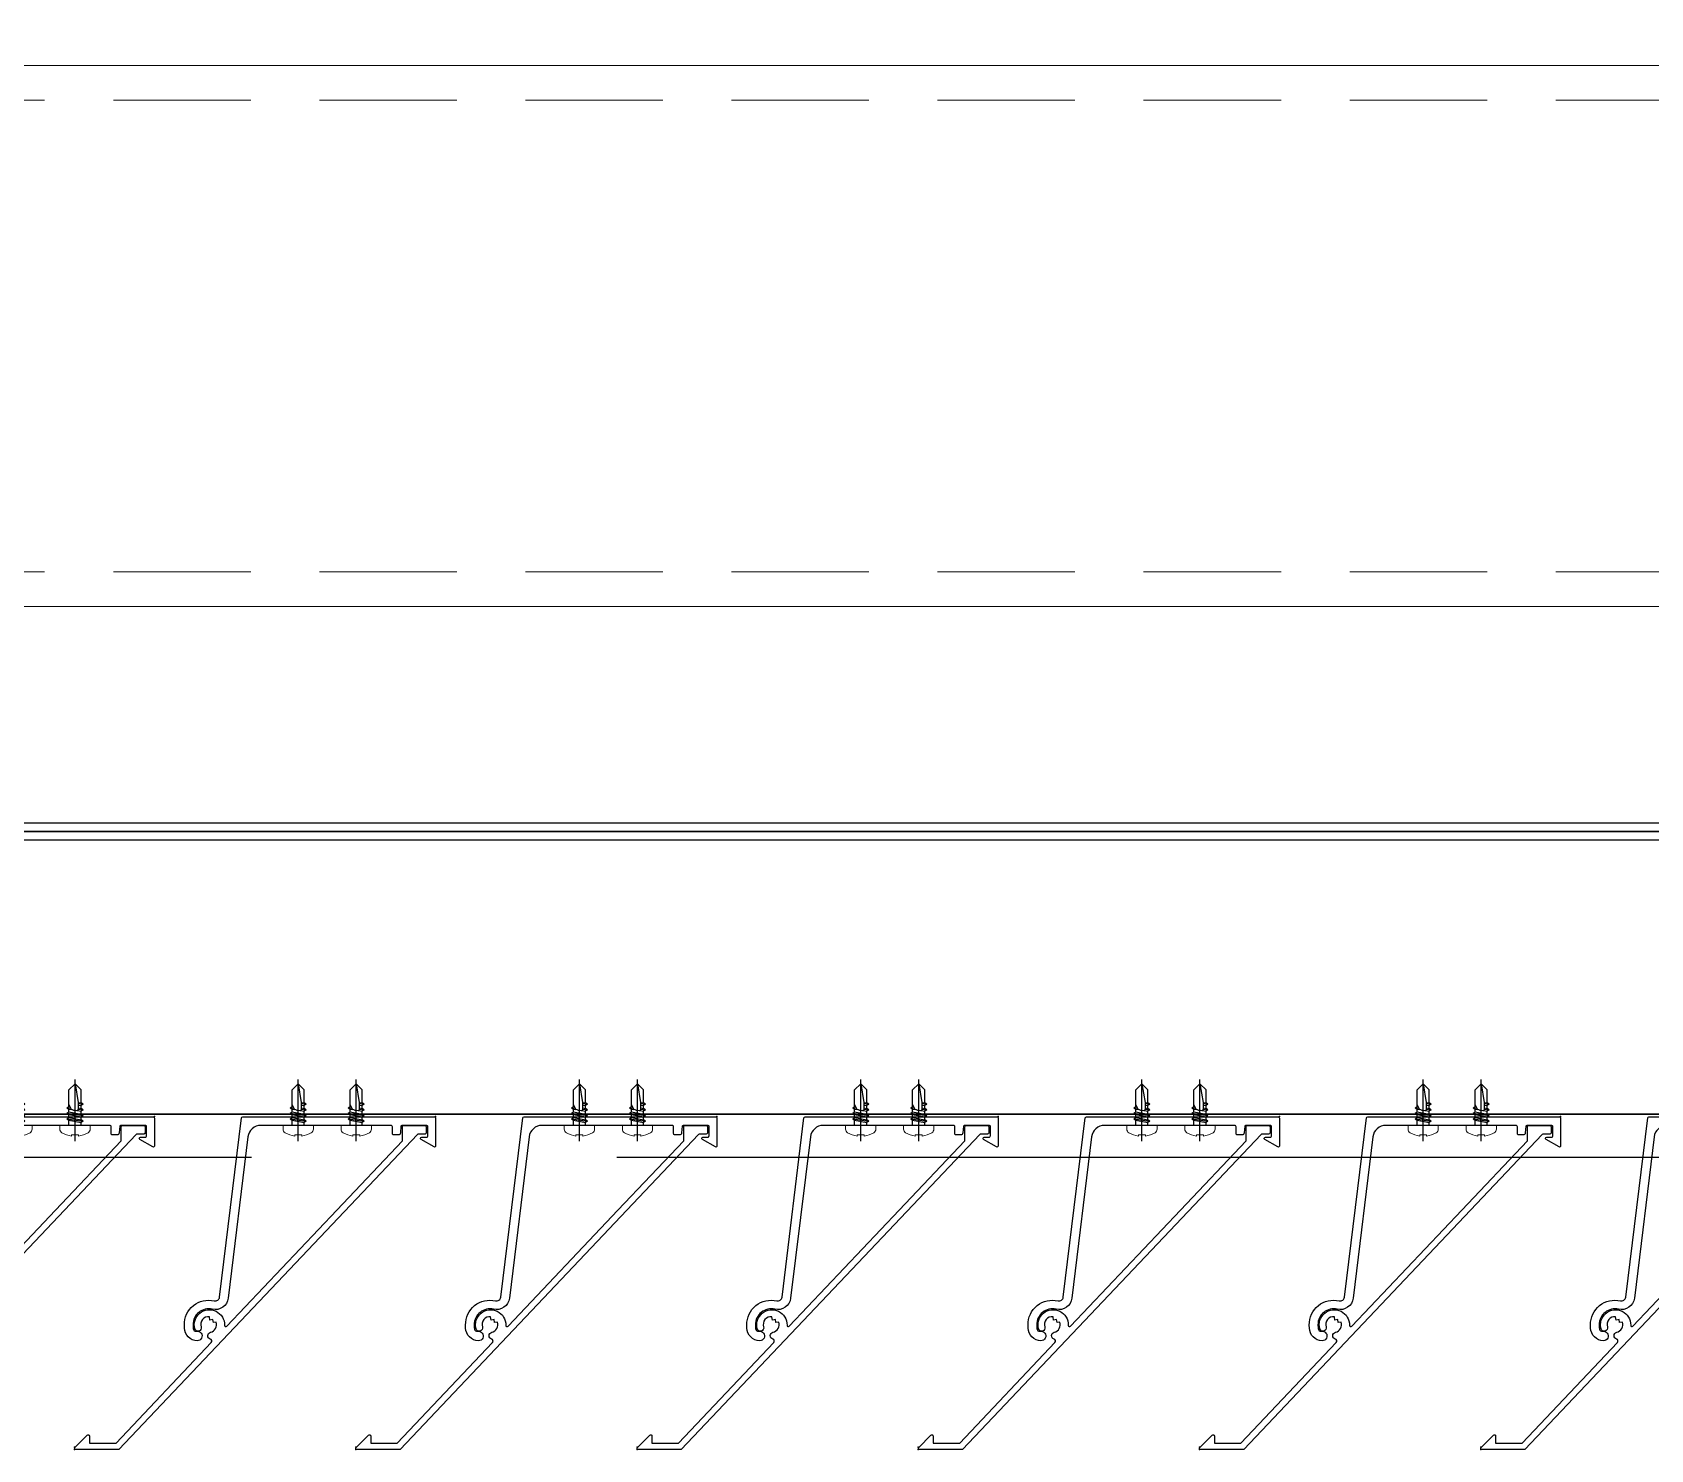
# Model space of a CAD drawing. Header units: millimetres. Extents: x -25371 to 2282244, y -90657 to 147824.
# Drawn here: x 1532796.5 to 1533170.5, y -5584.1 to -5256.6 of the extents above; entities that cross this region are included whole.
import ezdxf
from ezdxf.enums import TextEntityAlignment as Align

# ---------------------------------------------------------------- set-up
doc = ezdxf.new("R2010")
doc.units = ezdxf.units.MM
doc.set_wipeout_variables(frame=1)
for name, pattern in [('CENTER', [50.800000000000004, 31.75, -6.35, 6.35, -6.35]), ('HIDDEN', [9.524999999999999, 6.35, -3.175]), ('TA_GL_000.90000', [2.475, 0.9, -0.225, 0.225, -0.225, 0.9]), ('TA_HL_001.00000', [6.5, 3.55, -2.95])]:
    doc.linetypes.add(name, pattern=pattern)
for name, color, linetype in [('000 - 0_SYM_DWG_GRIDLINE_MAIN_COLOR_251', 7, 'Continuous'), ('000 - 0_SYM_DWG_SLOPE-SYM_TEXT_COLOR_3', 7, 'Continuous'), ('000 - EXISTING_BUILDING_MAIN_COLOR_2', 7, 'TA_HL_001.00000'), ('000 - EXISTING_STEEL-STRUCTURE_HIDDEN_', 7, 'Continuous'), ('000 - EXISTING_STEEL-STRUCTURE_MAIN_COLOR_3', 7, 'Continuous'), ('000 - EXISTING_STEEL-STRUCTURE_WIPEOUT_', 7, 'Continuous'), ('000 - GRID', 7, 'CENTER'), ('010 - ASPG_ACCESSORIES_MAIN_COLOR_1', 7, 'Continuous'), ('010 - ASPG_EXTR_MAIN_COLOR_2', 7, 'Continuous'), ('010 - ASPG_FASTERN_MAIN_COLOR_1', 7, 'Continuous'), ('010 - ASPG_FRAMING_MAIN_COLOR_2', 7, 'Continuous'), ('010 - ASPG_FRAMING_SUB_COLOR_2', 7, 'Continuous'), ('010 - ASPG_FRAMING_WIPEOUT_', 7, 'Continuous')]:
    doc.layers.add(name, color=color, linetype=linetype)
doc.layers.add('010 - ASPG_EXTR_DEF_SUB', color=7, linetype='Continuous', plot=False)
doc.layers.add('SCREW', color=7, linetype='Continuous', lineweight=5)
doc.styles.add('Arial', font='arial.ttf', dxfattribs={"height": 299.9999999999999})
doc.styles.add('TA', font='', dxfattribs={"height": 4.5})
doc.styles.get('TA').set_extended_font_data('Cordia New')

# ---------------------------------------------------------------- blocks, each defined once
blk = doc.blocks.new('*U334')
at = {"layer": '000 - 0_SYM_DWG_GRIDLINE_MAIN_COLOR_251', "color": 7, "linetype": 'ByBlock', "ltscale": 5}
blk.add_line((2.000000000000002, 0), (-340.6666666666666, 1.914098104636336e-13), dxfattribs=at)
at = {"color": 7, "style": 'TA', "flags": 1}
blk.add_attdef('LOCATION', (5.999999999999999, -6.000000000000001), '', height=4.5, rotation=270, dxfattribs=at)
at = {"layer": '000 - 0_SYM_DWG_SLOPE-SYM_TEXT_COLOR_3', "color": 7, "style": 'Arial'}
blk.add_attdef('GRID-HEAD', text='', height=4.000000000000002, rotation=359.9999999999828, dxfattribs=at).set_placement((21.7360724679965, -8.620654419712615e-14), align=Align.MIDDLE_CENTER)
blk = doc.blocks.new('C-1-VS01_REV00_20260615-121114_LOPF_DIMS')
at = {"layer": '000 - GRID', "color": 7, "linetype": 'TA_GL_000.90000', "xscale": 75, "yscale": 75, "zscale": 75}
blk.add_blockref('*U334', (13000, 3299.999232502909), dxfattribs=at)
blk = doc.blocks.new('PZG35-9D5')
at = {"layer": '010 - ASPG_FASTERN_MAIN_COLOR_1', "color": 7}
for p, q in [((-1.399999999999963, 2.842170943040401e-14), (-1.399999999999963, -1.090192378864657)), ((1.4210854715202e-14, 3.733653355866409), (1.4210854715202e-14, -10.53404386090006)), ((1.399999999999991, 0), (1.399999999999991, -0.5901923788647139)), ((-1.850000000000009, -1.399999999999977), (1.850000000000037, -0.8999999999999773)), ((-1.850000000000009, -1.399999999999977), (-1.399999999999963, -1.090192378864685)), ((-1.850000000000009, -1.399999999999977), (-1.399999999999963, -1.709807621135297)), ((-1.850000000000009, -2.699999999999989), (1.850000000000037, -2.199999999999989)), ((-1.850000000000009, -2.699999999999989), (-1.399999999999963, -2.390192378864697)), ((-1.850000000000009, -2.699999999999989), (-1.399999999999963, -3.009807621135309)), ((-1.850000000000009, -4), (-1.399999999999963, -3.690192378864708)), ((-1.399999999999963, -1.090192378864685), (1.399999999999991, -0.5901923788646855)), ((-1.399999999999963, -1.709807621135297), (1.399999999999991, -1.209807621135297)), ((-1.399999999999963, -1.709807621135269), (-1.399999999999963, -2.390192378864697)), ((-1.399999999999963, -2.390192378864697), (1.399999999999991, -1.890192378864697)), ((-1.399999999999963, -3.009807621135309), (1.399999999999991, -2.509807621135309)), ((-1.399999999999963, -3.009807621135309), (-1.399999999999963, -3.690192378864708)), ((-1.399999999999963, -3.690192378864708), (-0.8446989986695002, -3.591031485769975)), ((0.5619885887190463, -3.339837273736322), (1.399999999999991, -3.190192378864708)), ((0.7141825614195483, -3.653488843051434), (1.850000000000037, -3.5)), ((1.850000000000037, -0.8999999999999773), (1.399999999999991, -0.5901923788646855)), ((1.850000000000037, -0.8999999999999773), (1.399999999999991, -1.209807621135297)), ((1.399999999999991, -1.209807621135269), (1.399999999999991, -1.890192378864725)), ((1.850000000000037, -2.199999999999989), (1.399999999999991, -1.890192378864697)), ((1.850000000000037, -2.199999999999989), (1.399999999999991, -2.509807621135309)), ((1.399999999999991, -2.50980762113528), (1.399999999999991, -3.190192378864708)), ((1.850000000000037, -3.5), (1.399999999999991, -3.190192378864708)), ((1.850000000000037, -3.5), (1.399999999999991, -3.80980762113532)), ((-1.850000000000009, -4), (-0.9911470940920566, -3.883938796498938)), ((-1.850000000000009, -4), (-1.399999999999963, -4.30980762113532)), ((-1.399999999999963, -4.30980762113532), (-1.184865735341859, -4.271390788160659)), ((-1.399999999999963, -4.309807621135349), (-1.399999999999963, -8.099999999999966)), ((0.7141825614195483, -3.932275020881832), (1.399999999999991, -3.80980762113532)), ((0.7141825614195483, -4.612659778611231), (1.399999999999991, -4.49019237886472)), ((0.7141825614195483, -4.953488843051389), (1.850000000000037, -4.800000000000011)), ((0.7141825614195483, -5.232275020881843), (1.399999999999991, -5.109807621135332)), ((1.399999999999991, -3.809807621135349), (1.399999999999991, -4.490192378864691)), ((1.850000000000037, -4.800000000000011), (1.399999999999991, -4.49019237886472)), ((1.850000000000037, -4.800000000000011), (1.399999999999991, -5.109807621135332)), ((1.399999999999991, -5.109807621135332), (1.399999999999991, -8.099999999999966)), ((1.4210854715202e-14, -9.5), (-1.399999999999963, -8.099999999999966)), ((1.4210854715202e-14, -9.5), (1.399999999999991, -8.099999999999966))]:
    blk.add_line(p, q, dxfattribs=at)
blk.add_lwpolyline([(1.4210854715202e-14, -9.5), (0.7141825614195483, -5.232275020881843), (0.7141825614195483, -3.600899293750615, 0.4176573264866609), (0.4106596181599826, -3.300919979679151, 0.1081021898226624), (-0.8446989986694433, -3.591031485769975), (-1.399999999999991, -4.701675652739141)], format="xyb", dxfattribs=at)
blk = doc.blocks.new('*U2484')
at = {"layer": 'SCREW', "color": 7}
blk.add_lwpolyline([(3.026373332565058, 1.780836269555209, 0.09905967801670053), (0.7999999999999687, 2.546427498927414), (0.7999999999999687, 2.274284095813357), (-0.800000000000054, 2.274284095813357), (-0.800000000000054, 2.546427498927414, 0.09905967801670058), (-3.026373332565143, 1.780836269555209, 0.2665876613401604), (-3.500000000000043, 0.9556546004010897), (-3.500000000000043, 0.1999999999999886, 0.4142135623730938), (-3.300000000000054, 0), (3.299999999999997, 0, 0.4142135623731049), (3.499999999999986, 0.1999999999999886), (3.499999999999957, 0.9556546004010897, 0.2665876613401604)], format="xyb", close=True, dxfattribs=at)
blk.add_blockref('PZG35-9D5', (-1.4210854715202e-14, 0), dxfattribs=at)
blk = doc.blocks.new('*U2491')
at = {"color": 7}
blk.add_point((0, 0), dxfattribs=at)
at = {"layer": '010 - ASPG_ACCESSORIES_MAIN_COLOR_1', "color": 7}
blk.add_lwpolyline([(-39.69999999902211, -0.5999999995172398, 0.4142135623731156), (-39.99999999883585, -0.8999999995638059), (-39.99999999883585, -7.366962144914214, 0.5773502691897371), (-39.65044321701862, -7.568778847059366), (-36.64260295056738, -5.832201459393036, 0.7673269879794871), (-36.78520590183325, -5.299999999645297), (-37.89999999874271, -5.299999999645297, -0.4142135623735732), (-38.19999999902211, -4.999999999656938), (-38.19999999902211, -2.799999999587089, -0.4142135623730951), (-37.99999999883585, -2.59999999951724), (-32.18326623388566, -2.59999999951724, -0.3888787318530097), (-31.98402729420923, -2.782568851142787), (-31.8474567013327, -4.343577870872468, 0.3888787318530089), (-31.34935935237445, -4.799999999528882), (-30.29999999911524, -4.799999999528882, 0.4142135623732408), (-29.99999999883585, -4.499999999540523), (-29.99999999883585, -2.899999999505599, -0.4142135623731785), (-29.69999999902211, -2.59999999951724), (0.4107479506637901, -2.59999999951724, -0.3789692262628873), (3.38851808081381, -5.235465979035143), (7.952927200356498, -42.5207682372482, 0.4465929586642906), (11.6177961837966, -45.07649022702281, -0.4898018444424612), (16.07846395508386, -48.68238816667036), (16.06490363762714, -49.36225294566866, -0.1824796859550777), (15.80227640201338, -50.01801436272836, -0.2679491924113072), (15.32539491611533, -50.16829426406803, 1.122114645179816), (15.09990952932276, -52.3421093734276, 0.4050039718497206), (18.0645059288945, -49.40213623346681), (18.07806624681689, -48.72227145435209, 0.4898054953707174), (11.15966573380865, -43.12966807454978, -0.4465970485362636), (9.938031048281118, -42.27776159492242), (4.866356541635469, -0.8481197821154633, 0.3641755342157969), (4.570876519894227, -0.5999999995172398)], format="xyb", close=True, dxfattribs=at)
at = {"layer": '010 - ASPG_EXTR_DEF_SUB', "color": 7}
for p in [(-39.99999999883585, -0.4999999995172402), (43.44495566345738, -76.89999999944341), (43.44495566345738, -77.49999999954052)]:
    blk.add_point(p, dxfattribs=at)
at = {"layer": '010 - ASPG_EXTR_MAIN_COLOR_2', "color": 7}
blk.add_lwpolyline([(11.37409105408005, -48.15170148877115), (11.47245816211216, -47.43577758665815), (12.17779493960552, -47.55667202338264), (12.29266474000178, -46.78670596401826, -0.5355375090189683), (14.1918134491425, -49.16870282323253, 0.9915718169393263), (15.66379558271728, -49.57599316951273, 1.157025413028558), (8.792231505503878, -48.77291728999153, -0.6885576205791355), (8.274611146422103, -48.98797988444021), (-17.14292736421339, -22.16859813180672), (-32.34153279638849, -6.131750148785431), (-32.34153279638849, -2.899999981694054, 0.4143115081626392), (-32.64163311407901, -2.59999999951724), (-37.54163311352022, -2.59999999951724, 0.4141156188887998), (-37.84153278893791, -2.899999981635847), (-37.84153278893791, -4.299999988411218, 0.4142135623731781), (-37.54153279098682, -4.599999986478724), (-35.98884801496752, -4.599999986478724, -0.205894629290155), (-35.77110154624097, -4.693635078269653), (33.22969053988345, -77.49999999954052), (43.14495566324331, -77.49999999954052, 0.6681786376628355), (43.35708769806661, -76.98786796536915), (40.5215537941549, -74.1523340573247, 0.6681786381757795), (40.00942175951786, -74.36446609156592), (40.00942175951786, -75.99999999802712), (33.87471885257401, -75.99999999802712), (11.86384030175395, -52.7751643466243, -0.5583539238224016), (12.08261241135187, -51.95244935475676, 0.7662751832817146), (12.03674733010121, -50.39291741001107, -0.4385828234445206), (10.70630855322815, -48.05207626283555)], format="xyb", close=True, dxfattribs=at)
at = {"layer": 'SCREW', "color": 7, "rotation": 180}
for p in [(-21.64901723782532, -2.499999999924694), (-8.237076249206439, -2.499999999924694)]:
    blk.add_blockref('*U2484', p, dxfattribs=at)
blk = doc.blocks.new('*U2157')
at = {"color": 7}
blk.add_wipeout([(1440.0000000029759, 4.000000001546823), (60.00000000297587, 4), (60.00000000297587, 69.30000000000041), (1440.0000000029759, 69.300000001547)], dxfattribs=at).dxf.layer = '010 - ASPG_FRAMING_WIPEOUT_'
at = {"layer": '010 - ASPG_FRAMING_MAIN_COLOR_2', "color": 7}
blk.add_lwpolyline([(1410.00000000414, 69.30000000154669), (90.00000000181171, 69.3), (90.00000000181171, 6), (1410.00000000414, 6.000000001546674)], close=True, dxfattribs=at)
at = {"layer": '010 - ASPG_FRAMING_SUB_COLOR_2', "color": 7}
for points in [[(1440.000000002976, 4.000000001546674), (60.00000000297587, 4), (60.00000000297587, 69.3), (1440.000000002976, 69.30000000154669)], [(60.00000000297587, 2.000000000715772), (60.00000000297587, 4), (1440.000000002976, 4.000000001546674), (1440.000000002976, 2.000000002262446)]]:
    blk.add_lwpolyline(points, close=True, dxfattribs=at)
at = {"color": 7, "xscale": -1, "rotation": 180}
for p in [(819.9728931643767, 69.3), (884.9728931643767, 69.3), (949.9728931643767, 69.3), (1014.972893164377, 69.3), (1079.972893164377, 69.3), (1144.972893164377, 69.3), (1209.972893164377, 69.3)]:
    blk.add_blockref('*U2491', p, dxfattribs=at)
blk = doc.blocks.new('C-1-VS01_REV00_20260616-005436_LOPF_ASPG')
at = {"color": 7, "rotation": 180}
blk.add_blockref('*U2157', (8560, 3379.300000001444), dxfattribs=at)
blk = doc.blocks.new('LOUVER DOOR - 1300x2150 mm-5354091-2505-01 EGRESS LEVEL PLAN')
at = {"layer": '000 - EXISTING_BUILDING_MAIN_COLOR_2', "color": 7}
blk.add_arc((615.0000000000006, -56.34999999999629), 1230, 183.5021608018303, 269.9999999999992, dxfattribs=at)
blk = doc.blocks.new('A$C4b8f3cd2')
at = {"layer": '000 - EXISTING_BUILDING_MAIN_COLOR_2', "color": 7, "rotation": 180}
blk.add_blockref('LOUVER DOOR - 1300x2150 mm-5354091-2505-01 EGRESS LEVEL PLAN', (7699.537211477058, 3368.649232502835), dxfattribs=at)
blk = doc.blocks.new('C-1-VS01_REV00_20260628-183840_LOPF_STEEL-FRAME_')
at = {"color": 7}
blk.add_wipeout([(9701.999999995809, 3552.3000000004176), (9701.999999995809, 3427.3000000004176), (6999.537211477058, 3427.3000000004176), (6999.537211477058, 3552.3000000004176)], dxfattribs=at).dxf.layer = '000 - EXISTING_STEEL-STRUCTURE_WIPEOUT_'
at = {"layer": '000 - EXISTING_STEEL-STRUCTURE_HIDDEN_', "color": 7, "linetype": 'HIDDEN', "lineweight": 0, "ltscale": 5}
for p, q in [((6999.537211477058, 3544.300050028272), (9701.999999995809, 3544.300050028272)), ((6999.537211477058, 3435.299950088978), (9701.999999995809, 3435.299950088978))]:
    blk.add_line(p, q, dxfattribs=at)
at = {"layer": '000 - EXISTING_STEEL-STRUCTURE_MAIN_COLOR_3', "color": 7, "lineweight": 0}
blk.add_lwpolyline([(9701.999999995809, 3552.300000000418), (9701.999999995809, 3427.300000000418), (6999.537211477058, 3427.300000000418), (6999.537211477058, 3552.300000000418), (9701.999999995809, 3552.300000000418)], close=True, dxfattribs=at)

msp = doc.modelspace()

# ---------------------------------------------------------------- block references
at = {"color": 7}
for name, p in [('C-1-VS01_REV00_20260615-121114_LOPF_DIMS', (1525434.64800377, -8816.585454047)), ('A$C4b8f3cd2', (1525434.64800377, -8816.585454047028))]:
    msp.add_blockref(name, p, dxfattribs=at)

# ---------------------------------------------------------------- next in the draw order: block references
msp.add_blockref('C-1-VS01_REV00_20260628-183840_LOPF_STEEL-FRAME_', (1525434.64800377, -8816.585454047), dxfattribs=at)

# ---------------------------------------------------------------- next in the draw order: block references
msp.add_blockref('C-1-VS01_REV00_20260616-005436_LOPF_ASPG', (1525434.64800377, -8816.585454047), dxfattribs=at)

doc.saveas('drawing.dxf')
